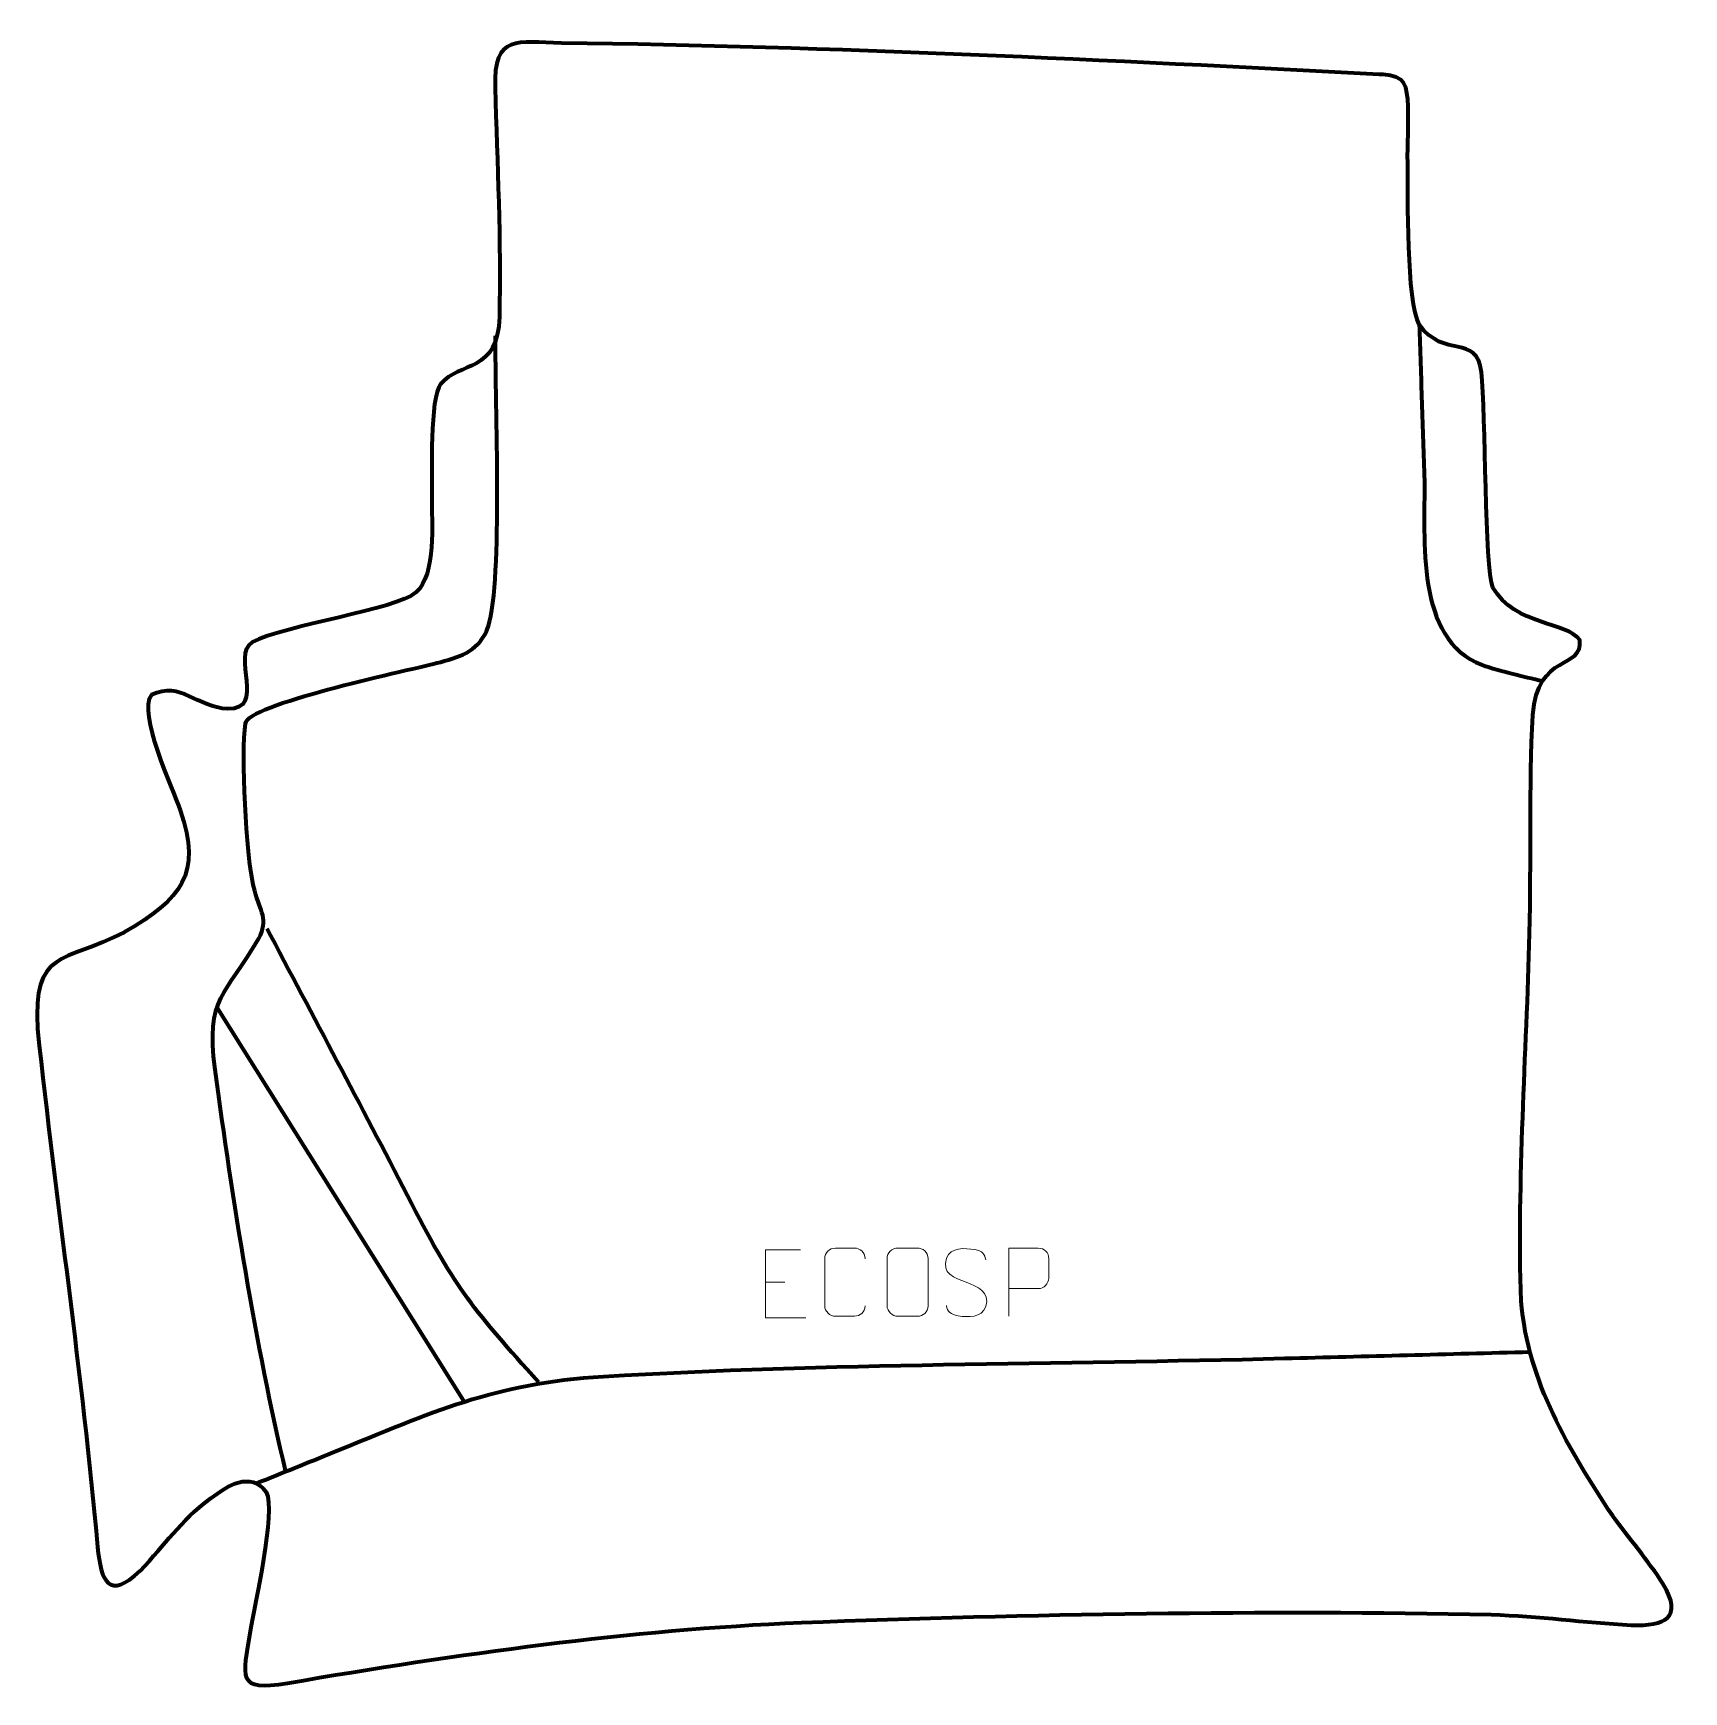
# Model space of a CAD drawing. Header units: millimetres. Extents: x -566 to 39, y 247 to 855.
import ezdxf

# ---------------------------------------------------------------- set-up
doc = ezdxf.new("R2010")
doc.units = ezdxf.units.MM
doc.header["$MEASUREMENT"] = 0
doc.layers.add('layer 2', color=7, linetype='Continuous')
doc.layers.add('layer 3', color=7, linetype='Continuous')

msp = doc.modelspace()

# ---------------------------------------------------------------- linework, layer by layer
at = {"layer": 'layer 2', "color": 142, "lineweight": 158}
for points, knots in [([(-57.863, 748.4642), (-57.5486, 738.9369), (-57.2341, 729.4096), (-56.9197, 719.8823), (-56.9197, 719.8823), (-56.6052, 710.355), (-56.2908, 700.8277), (-55.9763, 691.3004), (-55.9763, 691.3004), (-55.6886, 670.095), (-59.4804, 632.8747), (-34.8297, 623.6195), (-34.8297, 623.6195), (-28.1951, 621.1285), (-19.7175, 619.5542), (-12.7035, 617.6494)], [0, 0, 0, 0, 0.2, 0.2, 0.2, 0.2, 0.4, 0.4, 0.4, 0.4, 0.6, 0.6, 0.6, 0.6, 1, 1, 1, 1]), ([(-473.5443, 327.6949), (-484.6245, 373.9487), (-493.0639, 427.7113), (-499.4984, 475.2221), (-499.4984, 475.2221), (-503.0393, 501.994), (-495.6169, 502.0938), (-483.5069, 523.2397), (-483.5069, 523.2397), (-479.7327, 530.3587), (-482.915, 533.1223), (-484.9168, 540.6953), (-484.9168, 540.6953), (-484.9168, 540.6953), (-485.5069, 542.9276), (-485.5069, 542.9276), (-485.5069, 542.9276), (-487.933, 553.5257), (-490.1797, 591.6937), (-488.3308, 602.0833), (-488.3308, 602.0833), (-488.3308, 602.0833), (-488.1235, 602.7599), (-488.1235, 602.7599), (-488.1235, 602.7599), (-484.4404, 610.007), (-427.6572, 621.7695), (-416.8774, 624.647), (-416.8774, 624.647), (-408.6524, 626.845), (-402.4379, 629.0572), (-399.3037, 637.5691), (-399.3037, 637.5691), (-393.8101, 655.7253), (-396.8695, 718.7562), (-396.6103, 744.335)], [0, 0, 0, 0, 0.1, 0.1, 0.1, 0.1, 0.2, 0.2, 0.2, 0.2, 0.3, 0.3, 0.3, 0.3, 0.4, 0.4, 0.4, 0.4, 0.5, 0.5, 0.5, 0.5, 0.6, 0.6, 0.6, 0.6, 0.7, 0.7, 0.7, 0.7, 0.8, 0.8, 0.8, 0.8, 1, 1, 1, 1]), ([(-380.8701, 360.5727), (-403.8773, 385.9993), (-411.3996, 394.9724), (-427.3349, 425.8915), (-427.3349, 425.8915), (-444.2884, 458.7863), (-461.726, 491.4784), (-479.0182, 524.2), (-479.0182, 524.2), (-479.0182, 524.2), (-480.4171, 526.8471), (-480.4171, 526.8471)], [0, 0, 0, 0, 0.25, 0.25, 0.25, 0.25, 0.5, 0.5, 0.5, 0.5, 1, 1, 1, 1]), ([(-17.1864, 371.5386), (-47.2308, 370.7481), (-77.2752, 369.9576), (-107.3196, 369.1671), (-107.3196, 369.1671), (-190.0676, 367.0008), (-274.6186, 367.3526), (-357.0611, 362.5562), (-357.0611, 362.5562), (-397.4527, 360.0693), (-419.6896, 349.5122), (-456.1613, 334.6968), (-456.1613, 334.6968), (-465.536, 330.9091), (-474.9179, 327.1394), (-484.2963, 323.3611)], [0, 0, 0, 0, 0.2, 0.2, 0.2, 0.2, 0.4, 0.4, 0.4, 0.4, 0.6, 0.6, 0.6, 0.6, 1, 1, 1, 1])]:
    msp.add_open_spline(points, degree=3, knots=knots, dxfattribs=at)
msp.add_open_spline([(-408.317, 353.7417), (-408.317, 353.7417), (-498.474, 497.6112), (-498.474, 497.6112)], degree=3, dxfattribs=at)
at = {"layer": 'layer 2', "color": 250, "lineweight": 9}
for points, knots in [([(-284.7793, 409.0978), (-284.7793, 409.0978), (-297.6532, 409.0978), (-297.6532, 409.0978), (-297.6532, 409.0978), (-297.6532, 409.0978), (-297.6532, 384.1442), (-297.6532, 384.1442), (-297.6532, 384.1442), (-297.6532, 384.1442), (-282.7874, 384.1442), (-282.7874, 384.1442)], [0, 0, 0, 0, 0.25, 0.25, 0.25, 0.25, 0.5, 0.5, 0.5, 0.5, 1, 1, 1, 1]), ([(-261.0621, 388.5591), (-261.2019, 386.2357), (-262.8791, 384.7561), (-265.0268, 384.7453), (-265.0268, 384.7453), (-267.3587, 384.7457), (-269.6906, 384.7457), (-272.0221, 384.7453), (-272.0221, 384.7453), (-273.9471, 384.6399), (-275.9192, 386.5244), (-275.908, 388.5417), (-275.908, 388.5417), (-275.9076, 394.3118), (-275.9076, 400.0815), (-275.908, 405.8508), (-275.908, 405.8508), (-275.9038, 407.9889), (-274.1571, 409.7081), (-272.0047, 409.6946), (-272.0047, 409.6946), (-269.679, 409.6946), (-267.3529, 409.6946), (-265.0268, 409.6946), (-265.0268, 409.6946), (-263.0802, 409.7301), (-261.0888, 408.2386), (-261.0621, 405.801)], [0, 0, 0, 0, 0.125, 0.125, 0.125, 0.125, 0.25, 0.25, 0.25, 0.25, 0.375, 0.375, 0.375, 0.375, 0.5, 0.5, 0.5, 0.5, 0.625, 0.625, 0.625, 0.625, 0.75, 0.75, 0.75, 0.75, 1, 1, 1, 1]), ([(-249.0658, 409.7174), (-246.6997, 409.7174), (-244.3332, 409.7174), (-241.9667, 409.7174), (-241.9667, 409.7174), (-239.9862, 409.753), (-237.9602, 408.2587), (-237.9331, 405.8166), (-237.9331, 405.8166), (-237.9335, 400.0592), (-237.9335, 394.3014), (-237.9331, 388.5432), (-237.9331, 388.5432), (-238.0752, 386.2156), (-239.7816, 384.7333), (-241.9667, 384.7225), (-241.9667, 384.7225), (-244.3391, 384.7229), (-246.7115, 384.7229), (-249.0835, 384.7225), (-249.0835, 384.7225), (-251.042, 384.6169), (-253.0484, 386.5048), (-253.037, 388.5258), (-253.037, 388.5258), (-253.0366, 394.3064), (-253.0366, 400.0867), (-253.037, 405.8665), (-253.037, 405.8665), (-253.0327, 408.0085), (-251.2556, 409.731), (-249.0658, 409.7174)], [0, 0, 0, 0, 0.11111111, 0.11111111, 0.11111111, 0.11111111, 0.22222222, 0.22222222, 0.22222222, 0.22222222, 0.33333333, 0.33333333, 0.33333333, 0.33333333, 0.44444444, 0.44444444, 0.44444444, 0.44444444, 0.55555556, 0.55555556, 0.55555556, 0.55555556, 0.66666667, 0.66666667, 0.66666667, 0.66666667, 0.77777778, 0.77777778, 0.77777778, 0.77777778, 1, 1, 1, 1]), ([(-224.0691, 397.2182), (-228.3174, 398.6886), (-233.2255, 400.4844), (-231.2204, 406.0047), (-231.2204, 406.0047), (-229.7169, 410.1446), (-224.5033, 409.7561), (-220.8997, 409.155), (-220.8997, 409.155), (-218.0391, 408.6778), (-217.1744, 407.4646), (-216.8638, 405.3805)], [0, 0, 0, 0, 0.25, 0.25, 0.25, 0.25, 0.5, 0.5, 0.5, 0.5, 1, 1, 1, 1]), ([(-208.4012, 384.7413), (-208.4012, 384.7413), (-208.4012, 409.6949), (-208.4012, 409.6949), (-208.4012, 409.6949), (-204.8062, 409.6949), (-201.2109, 409.6949), (-197.6155, 409.6949), (-197.6155, 409.6949), (-195.2903, 409.657), (-193.7329, 408.1669), (-193.7371, 405.8008), (-193.7371, 405.8008), (-193.7375, 403.7651), (-193.7375, 400.7058), (-193.7371, 398.6698), (-193.7371, 398.6698), (-193.7436, 396.7944), (-195.5558, 394.8525), (-197.5654, 394.8334), (-197.5654, 394.8334), (-197.5654, 394.8334), (-208.4012, 394.8334), (-208.4012, 394.8334)], [0, 0, 0, 0, 0.14285714, 0.14285714, 0.14285714, 0.14285714, 0.28571429, 0.28571429, 0.28571429, 0.28571429, 0.42857143, 0.42857143, 0.42857143, 0.42857143, 0.57142857, 0.57142857, 0.57142857, 0.57142857, 0.71428571, 0.71428571, 0.71428571, 0.71428571, 1, 1, 1, 1]), ([(-224.0691, 397.2181), (-220.0505, 395.5714), (-215.021, 393.6831), (-216.855, 388.3228), (-216.855, 388.3228), (-218.3148, 384.0564), (-223.2256, 384.3131), (-226.9517, 384.8678), (-226.9517, 384.8678), (-229.7017, 385.2776), (-230.9226, 386.4911), (-231.3006, 388.6033)], [0, 0, 0, 0, 0.25, 0.25, 0.25, 0.25, 0.5, 0.5, 0.5, 0.5, 1, 1, 1, 1])]:
    msp.add_open_spline(points, degree=3, knots=knots, dxfattribs=at)
msp.add_open_spline([(-297.6532, 397.2181), (-297.6532, 397.2181), (-290.4851, 397.2181), (-290.4851, 397.2181)], degree=3, dxfattribs=at)
at = {"layer": 'layer 3', "color": 242, "lineweight": 158}
msp.add_open_spline([(-71.0972, 840.1104), (-62.964, 839.6762), (-62.255, 836.3287), (-61.9386, 828.2391), (-61.9386, 828.2391), (-61.6872, 821.8115), (-62.1962, 814.5218), (-62.1029, 807.8061), (-62.1029, 807.8061), (-61.9822, 796.4), (-62.5415, 756.4655), (-57.863, 748.4642), (-57.863, 748.4642), (-48.8574, 735.4798), (-36.8258, 745.4524), (-35.0217, 730.9799), (-35.0217, 730.9799), (-33.3832, 716.5081), (-33.9376, 658.7049), (-30.8867, 652.0213), (-30.8867, 652.0213), (-22.5314, 637.6308), (-3.8334, 639.7343), (1.0384, 632.6779), (1.0384, 632.6779), (2.4321, 621.9193), (-14.6229, 628.2877), (-16.2467, 605.1748), (-16.2467, 605.1748), (-17.5372, 578.7775), (-16.777, 551.6736), (-17.3828, 525.0786), (-17.3828, 525.0786), (-18.5134, 480.836), (-21.9906, 434.31), (-20.4933, 390.3049), (-20.4933, 390.3049), (-17.8576, 360.1862), (-3.0907, 336.1578), (13.0987, 311.4536), (13.0987, 311.4536), (18.9849, 303.5313), (26.258, 294.764), (31.5359, 286.6763), (31.5359, 286.6763), (39.1758, 273.9371), (32.2399, 271.0965), (19.9126, 271.4179), (19.9126, 271.4179), (2.5091, 272.398), (-13.7375, 274.7643), (-31.4668, 275.2718), (-31.4668, 275.2718), (-115.3056, 277.0874), (-200.5563, 275.5389), (-284.3692, 272.399), (-284.3692, 272.399), (-348.4793, 269.6997), (-409.9639, 260.8868), (-472.9864, 250.1824), (-472.9864, 250.1824), (-491.9293, 246.965), (-489.3576, 252.1069), (-486.6502, 269.2672), (-486.6502, 269.2672), (-484.9943, 278.7509), (-477.1803, 313.1742), (-480.753, 320.2101), (-480.753, 320.2101), (-486.4018, 328.0663), (-494.9754, 322.5573), (-500.9986, 318.0271), (-500.9986, 318.0271), (-512.9726, 309.021), (-517.3495, 301.3776), (-527.0107, 291.3869), (-527.0107, 291.3869), (-538.4643, 280.3454), (-541.4089, 287.62), (-542.5862, 300.0076), (-542.5862, 300.0076), (-548.3192, 363.6976), (-557.7723, 426.4501), (-564.6432, 489.9551), (-564.6432, 489.9551), (-566.2162, 519.4847), (-555.564, 513.9613), (-532.6959, 525.5684), (-532.6959, 525.5684), (-511.9067, 537.6321), (-504.1289, 546.9562), (-512.3125, 570.2914), (-512.3125, 570.2914), (-515.139, 578.351), (-528.1123, 606.2181), (-522.8587, 612.5847), (-522.8587, 612.5847), (-512.0203, 617.8006), (-506.074, 607.949), (-494.8992, 607.4899), (-494.8992, 607.4899), (-480.7075, 606.9068), (-493.7118, 627.2676), (-485.9202, 631.9495), (-485.9202, 631.9495), (-474.2776, 638.0519), (-432.7399, 644.0269), (-425.9057, 650.1228), (-425.9057, 650.1228), (-418.2092, 656.9877), (-420.219, 675.6794), (-419.9756, 685.5593), (-419.9756, 685.5593), (-419.92, 693.1378), (-420.8004, 721.7843), (-416.801, 726.5885), (-416.801, 726.5885), (-409.7654, 735.0398), (-395.7112, 730.5323), (-395.2296, 751.3161), (-395.2296, 751.3161), (-394.6069, 778.1892), (-395.9682, 808.2369), (-396.8173, 835.2226), (-396.8173, 835.2226), (-397.4495, 855.3147), (-388.6637, 851.9308), (-372.3911, 851.7029), (-372.3911, 851.7029), (-273.0548, 850.3119), (-171.7103, 845.4258), (-72.5383, 840.1865), (-72.5383, 840.1865), (-72.5383, 840.1865), (-71.0972, 840.1104), (-71.0972, 840.1104)], degree=3, knots=[0, 0, 0, 0, 0.02857143, 0.02857143, 0.02857143, 0.02857143, 0.05714286, 0.05714286, 0.05714286, 0.05714286, 0.08571429, 0.08571429, 0.08571429, 0.08571429, 0.11428571, 0.11428571, 0.11428571, 0.11428571, 0.14285714, 0.14285714, 0.14285714, 0.14285714, 0.17142857, 0.17142857, 0.17142857, 0.17142857, 0.2, 0.2, 0.2, 0.2, 0.22857143, 0.22857143, 0.22857143, 0.22857143, 0.25714286, 0.25714286, 0.25714286, 0.25714286, 0.28571429, 0.28571429, 0.28571429, 0.28571429, 0.31428571, 0.31428571, 0.31428571, 0.31428571, 0.34285714, 0.34285714, 0.34285714, 0.34285714, 0.37142857, 0.37142857, 0.37142857, 0.37142857, 0.4, 0.4, 0.4, 0.4, 0.42857143, 0.42857143, 0.42857143, 0.42857143, 0.45714286, 0.45714286, 0.45714286, 0.45714286, 0.48571429, 0.48571429, 0.48571429, 0.48571429, 0.51428571, 0.51428571, 0.51428571, 0.51428571, 0.54285714, 0.54285714, 0.54285714, 0.54285714, 0.57142857, 0.57142857, 0.57142857, 0.57142857, 0.6, 0.6, 0.6, 0.6, 0.62857143, 0.62857143, 0.62857143, 0.62857143, 0.65714286, 0.65714286, 0.65714286, 0.65714286, 0.68571429, 0.68571429, 0.68571429, 0.68571429, 0.71428571, 0.71428571, 0.71428571, 0.71428571, 0.74285714, 0.74285714, 0.74285714, 0.74285714, 0.77142857, 0.77142857, 0.77142857, 0.77142857, 0.8, 0.8, 0.8, 0.8, 0.82857143, 0.82857143, 0.82857143, 0.82857143, 0.85714286, 0.85714286, 0.85714286, 0.85714286, 0.88571429, 0.88571429, 0.88571429, 0.88571429, 0.91428571, 0.91428571, 0.91428571, 0.91428571, 0.94285714, 0.94285714, 0.94285714, 0.94285714, 1, 1, 1, 1], dxfattribs=at)

doc.saveas('drawing.dxf')
